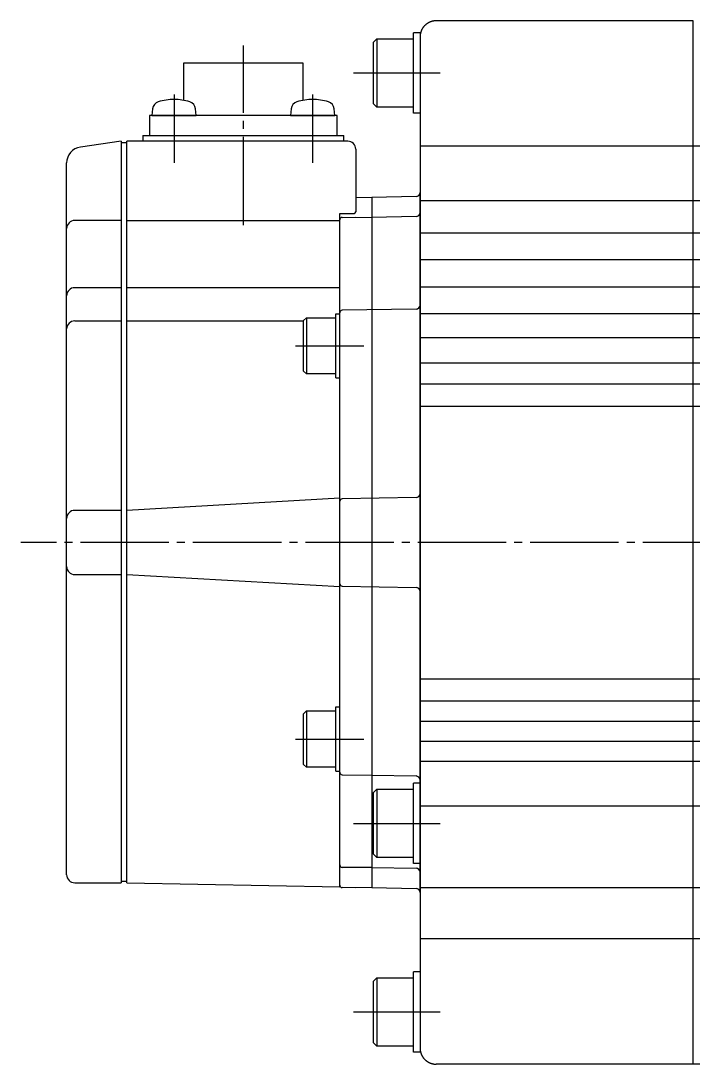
# Model space of a CAD drawing. Extents: x 0 to 671, y 0 to 384.
# Drawn here: x 205.7 to 289.4, y 198 to 328 of the extents above; entities that cross this region are included whole.
import ezdxf

# ---------------------------------------------------------------- set-up
doc = ezdxf.new("R2010")
doc.units = 0
doc.linetypes.add('DASH_CENTER', pattern=[14, 11, -1, 1, -1])
doc.layers.get('0').update_dxf_attribs({"linetype": 'CONTINUOUS'})

msp = doc.modelspace()

# ---------------------------------------------------------------- linework, layer by layer
at = {"color": 7, "linetype": 'CONTINUOUS'}
for p, q in [((289.39, 328.02), (257.39, 328.02)), ((289.39, 198.02), (289.39, 328.02)), ((254.59, 316.52), (254.59, 326.52)), ((255.39, 326.52), (254.59, 326.52)), ((255.39, 326.52), (255.39, 199.52)), ((249.99, 325.77), (249.59, 325.37)), ((249.99, 325.77), (249.59, 325.37)), ((249.59, 317.67), (249.59, 325.37)), ((249.59, 325.02), (249.59, 325.37)), ((249.99, 325.77), (249.99, 317.27)), ((249.99, 325.77), (249.99, 325.02)), ((249.99, 325.77), (254.59, 325.77)), ((249.99, 325.77), (254.59, 325.77)), ((254.59, 321.52), (254.59, 325.77)), ((254.59, 321.52), (254.59, 325.77)), ((225.99, 318.11), (225.99, 322.77)), ((225.99, 322.77), (240.79, 322.77)), ((240.79, 322.77), (240.79, 318.11)), ((254.59, 317.27), (254.59, 321.52)), ((254.59, 317.27), (254.59, 321.52)), ((255.39, 319.02), (255.39, 316.57)), ((249.59, 317.67), (249.99, 317.27)), ((249.59, 317.67), (249.99, 317.27)), ((254.59, 317.27), (249.99, 317.27)), ((254.59, 317.27), (250.39, 317.27)), ((221.69, 316.22), (221.69, 313.72)), ((245.09, 316.22), (221.69, 316.22)), ((222.08, 317.06), (222.01, 316.22)), ((222.01, 316.22), (227.51, 316.22)), ((227.51, 316.22), (227.44, 317.06)), ((239.34, 317.06), (239.27, 316.22)), ((239.27, 316.22), (244.77, 316.22)), ((244.77, 316.22), (244.7, 317.06)), ((245.09, 313.72), (245.09, 316.22)), ((255.39, 316.52), (254.59, 316.52)), ((220.89, 313.72), (245.89, 313.72)), ((220.89, 313.72), (220.89, 313.02)), ((245.89, 313.02), (245.89, 313.72)), ((218.19, 313.02), (213.11, 312.29)), ((218.19, 313.02), (218.19, 220.62)), ((218.89, 312.82), (218.19, 312.82)), ((218.89, 220.62), (218.89, 313.02)), ((246.39, 313.02), (218.89, 313.02)), ((247.39, 312.02), (247.39, 304.22)), ((361.89, 312.42), (255.39, 312.42)), ((211.39, 221.62), (211.39, 310.31)), ((247.39, 306.05), (249.39, 306.02)), ((254.9, 306.12), (249.39, 306.02)), ((249.39, 306.02), (249.39, 234.02)), ((255.39, 219.41), (255.39, 306.62)), ((255.39, 305.62), (361.89, 305.62)), ((218.19, 303.14), (212.39, 303.14)), ((218.89, 303.14), (245.39, 303.14)), ((245.39, 220.09), (245.39, 304.02)), ((245.39, 304.02), (247.19, 304.02)), ((245.68, 303.52), (247.39, 303.55)), ((247.39, 303.55), (249.39, 303.52)), ((254.9, 303.63), (249.39, 303.53)), ((255.39, 301.6), (361.89, 301.6)), ((255.39, 300.52), (255.39, 263.02)), ((255.39, 298.29), (361.89, 298.29)), ((249.39, 297.52), (249.39, 220.01)), ((218.19, 294.77), (212.39, 294.77)), ((245.39, 294.77), (218.89, 294.77)), ((255.39, 294.87), (361.89, 294.87)), ((244.89, 283.52), (244.89, 291.52)), ((244.89, 291.52), (245.39, 291.52)), ((254.9, 292.11), (245.68, 291.95)), ((255.39, 276.02), (255.39, 292.02)), ((255.39, 291.56), (361.89, 291.56)), ((212.39, 290.62), (218.19, 290.62)), ((218.89, 290.62), (240.89, 290.62)), ((241.24, 291.02), (240.89, 290.67)), ((240.89, 284.37), (240.89, 290.67)), ((241.24, 291.02), (241.24, 284.02)), ((241.24, 291.02), (244.89, 291.02)), ((255.39, 288.56), (361.89, 288.56)), ((255.39, 285.4), (361.89, 285.4)), ((240.89, 284.37), (241.24, 284.02)), ((244.89, 284.02), (241.24, 284.02)), ((244.89, 283.52), (245.39, 283.52)), ((255.39, 282.77), (361.89, 282.77)), ((255.39, 280.02), (361.89, 280.02)), ((245.39, 268.52), (218.89, 267.02)), ((254.9, 268.61), (245.68, 268.45)), ((218.19, 267.02), (212.39, 267.02)), ((255.39, 263.02), (255.39, 225.52)), ((212.39, 259.02), (218.19, 259.02)), ((218.89, 259.02), (245.39, 257.52)), ((245.68, 257.58), (254.9, 257.42)), ((255.39, 234.02), (255.39, 250.02)), ((255.39, 246.02), (357.39, 246.02)), ((255.39, 243.27), (255.39, 246.02)), ((255.39, 243.27), (357.39, 243.27)), ((255.39, 240.77), (255.39, 243.27)), ((241.24, 242.02), (240.89, 241.67)), ((241.24, 242.02), (244.89, 242.02)), ((241.24, 242.02), (241.24, 235.02)), ((244.89, 242.52), (245.39, 242.52)), ((244.89, 234.52), (244.89, 242.52)), ((240.89, 235.37), (240.89, 241.67)), ((255.39, 240.77), (357.39, 240.77)), ((255.39, 238.27), (255.39, 240.77)), ((255.39, 238.27), (357.39, 238.27)), ((255.39, 235.77), (255.39, 238.27)), ((240.89, 235.37), (241.24, 235.02)), ((255.39, 235.77), (357.39, 235.77)), ((255.39, 230.22), (255.39, 235.77)), ((244.89, 235.02), (241.24, 235.02)), ((244.89, 234.52), (245.39, 234.52)), ((245.68, 234.08), (249.39, 234.02)), ((249.39, 234.02), (254.9, 233.92)), ((249.39, 234.02), (249.39, 228.52)), ((255.39, 233.02), (254.59, 233.02)), ((254.59, 223.02), (254.59, 233.02)), ((249.99, 232.27), (249.59, 231.87)), ((249.99, 232.27), (249.59, 231.87)), ((249.59, 224.17), (249.59, 231.87)), ((249.59, 224.17), (249.59, 231.87)), ((249.99, 232.27), (249.99, 223.77)), ((249.99, 232.27), (254.59, 232.27)), ((249.99, 232.27), (249.99, 223.77)), ((249.99, 232.27), (254.59, 232.27)), ((254.59, 228.02), (254.59, 232.27)), ((254.59, 228.02), (254.59, 232.27)), ((255.39, 230.22), (357.39, 230.22)), ((254.59, 223.77), (254.59, 228.02)), ((254.59, 223.77), (254.59, 228.02)), ((255.39, 225.52), (255.39, 223.07)), ((249.59, 224.17), (249.99, 223.77)), ((249.59, 224.17), (249.99, 223.77)), ((254.59, 223.77), (249.99, 223.77)), ((254.59, 223.77), (249.99, 223.77)), ((247.39, 222.5), (245.68, 222.53)), ((249.39, 222.53), (247.39, 222.5)), ((249.39, 222.51), (254.9, 222.42)), ((255.39, 223.02), (254.59, 223.02)), ((255.39, 223.07), (255.39, 222.72)), ((212.39, 220.62), (218.19, 220.62)), ((218.19, 220.82), (218.89, 220.82)), ((218.89, 220.62), (245.39, 220.09)), ((247.39, 219.98), (245.68, 220.01)), ((249.39, 220.02), (247.39, 219.98)), ((249.39, 220.01), (254.9, 219.91)), ((255.39, 220.02), (361.89, 220.02)), ((361.89, 213.61), (255.39, 213.61)), ((254.59, 199.52), (254.59, 209.52)), ((255.39, 209.52), (254.59, 209.52)), ((249.99, 208.77), (249.59, 208.37)), ((249.99, 208.77), (249.59, 208.37)), ((249.59, 200.67), (249.59, 208.37)), ((249.59, 200.67), (249.59, 208.37)), ((249.99, 208.77), (254.59, 208.77)), ((249.99, 208.77), (249.99, 200.27)), ((249.99, 208.77), (254.59, 208.77)), ((249.99, 208.77), (249.99, 200.27)), ((254.59, 204.52), (254.59, 208.77)), ((254.59, 204.52), (254.59, 208.77)), ((254.59, 200.27), (254.59, 204.52)), ((254.59, 200.27), (254.59, 204.52)), ((249.59, 200.67), (249.99, 200.27)), ((249.59, 200.67), (249.99, 200.27)), ((254.59, 200.27), (249.99, 200.27)), ((254.59, 200.27), (249.99, 200.27)), ((255.39, 199.52), (254.59, 199.52)), ((362.89, 198.02), (257.39, 198.02))]:
    msp.add_line(p, q, dxfattribs=at)
at = {"color": 1, "linetype": 'DASH_CENTER'}
for p, q in [((233.39, 302.57), (233.39, 324.96)), ((247.09, 321.52), (257.89, 321.52)), ((224.76, 318.82), (224.76, 310.32)), ((242.02, 310.32), (242.02, 318.82)), ((239.89, 287.52), (248.39, 287.52)), ((434.12, 263.02), (205.69, 263.02)), ((239.89, 238.52), (248.39, 238.52)), ((247.09, 228.02), (257.89, 228.02)), ((247.09, 204.52), (257.89, 204.52))]:
    msp.add_line(p, q, dxfattribs=at)
at = {"color": 7, "linetype": 'CONTINUOUS'}
for points in [[(257.39, 328.02, 0), (257.37, 328.01, 0), (257.34, 328.01, 0), (257.32, 328.01, 0), (257.29, 328.01, 0), (257.27, 328.01, 0), (257.24, 328.01, 0), (257.22, 328.01, 0), (257.19, 328.01, 0), (257.17, 328, 0), (257.14, 328, 0), (257.12, 328, 0), (257.1, 327.99, 0), (257.07, 327.99, 0), (257.05, 327.99, 0), (257.02, 327.98, 0), (257, 327.98, 0), (256.98, 327.97, 0), (256.95, 327.97, 0), (256.93, 327.96, 0), (256.9, 327.96, 0), (256.88, 327.95, 0), (256.86, 327.94, 0), (256.83, 327.94, 0), (256.81, 327.93, 0), (256.79, 327.92, 0), (256.76, 327.92, 0), (256.74, 327.91, 0), (256.72, 327.9, 0), (256.69, 327.89, 0), (256.67, 327.88, 0), (256.65, 327.87, 0), (256.62, 327.86, 0), (256.6, 327.85, 0), (256.58, 327.84, 0), (256.56, 327.83, 0), (256.54, 327.82, 0), (256.51, 327.81, 0), (256.49, 327.8, 0), (256.47, 327.79, 0), (256.45, 327.78, 0), (256.43, 327.77, 0), (256.4, 327.76, 0), (256.38, 327.74, 0), (256.36, 327.73, 0), (256.34, 327.72, 0), (256.32, 327.7, 0), (256.3, 327.69, 0), (256.28, 327.68, 0), (256.26, 327.67, 0), (256.24, 327.65, 0), (256.22, 327.64, 0), (256.2, 327.62, 0), (256.18, 327.61, 0), (256.16, 327.59, 0), (256.14, 327.58, 0), (256.12, 327.56, 0), (256.1, 327.55, 0), (256.08, 327.53, 0), (256.06, 327.51, 0), (256.05, 327.5, 0), (256.03, 327.48, 0), (256.01, 327.46, 0), (255.99, 327.45, 0), (255.98, 327.43, 0), (255.96, 327.41, 0), (255.94, 327.39, 0), (255.92, 327.38, 0), (255.91, 327.36, 0), (255.89, 327.34, 0), (255.88, 327.32, 0), (255.86, 327.3, 0), (255.84, 327.28, 0), (255.83, 327.26, 0), (255.81, 327.25, 0), (255.8, 327.23, 0), (255.78, 327.21, 0), (255.77, 327.19, 0), (255.75, 327.17, 0), (255.74, 327.15, 0), (255.73, 327.13, 0), (255.71, 327.11, 0), (255.7, 327.09, 0), (255.69, 327.06, 0), (255.67, 327.04, 0), (255.66, 327.02, 0), (255.65, 327, 0), (255.64, 326.98, 0), (255.63, 326.96, 0), (255.61, 326.94, 0), (255.6, 326.92, 0), (255.59, 326.89, 0), (255.58, 326.87, 0), (255.57, 326.85, 0), (255.56, 326.83, 0), (255.55, 326.8, 0), (255.54, 326.78, 0), (255.53, 326.76, 0), (255.52, 326.74, 0), (255.51, 326.71, 0), (255.51, 326.69, 0), (255.5, 326.67, 0), (255.49, 326.64, 0), (255.48, 326.62, 0), (255.48, 326.6, 0), (255.47, 326.57, 0), (255.46, 326.55, 0), (255.46, 326.52, 0), (255.45, 326.5, 0), (255.44, 326.48, 0), (255.44, 326.45, 0), (255.43, 326.43, 0), (255.43, 326.41, 0), (255.42, 326.38, 0), (255.42, 326.36, 0), (255.41, 326.33, 0), (255.41, 326.31, 0), (255.41, 326.29, 0), (255.41, 326.26, 0), (255.4, 326.24, 0), (255.4, 326.21, 0), (255.4, 326.19, 0), (255.4, 326.16, 0), (255.39, 326.14, 0), (255.39, 326.11, 0), (255.39, 326.09, 0), (255.39, 326.06, 0), (255.39, 326.04, 0), (255.39, 326.02, 0)], [(255.39, 200.02, 0), (255.39, 199.99, 0), (255.39, 199.97, 0), (255.39, 199.94, 0), (255.39, 199.92, 0), (255.39, 199.89, 0), (255.4, 199.87, 0), (255.4, 199.84, 0), (255.4, 199.82, 0), (255.4, 199.79, 0), (255.41, 199.77, 0), (255.41, 199.75, 0), (255.41, 199.72, 0), (255.41, 199.7, 0), (255.42, 199.67, 0), (255.42, 199.65, 0), (255.43, 199.63, 0), (255.43, 199.6, 0), (255.44, 199.58, 0), (255.44, 199.55, 0), (255.45, 199.53, 0), (255.46, 199.51, 0), (255.46, 199.48, 0), (255.47, 199.46, 0), (255.48, 199.44, 0), (255.48, 199.41, 0), (255.49, 199.39, 0), (255.5, 199.37, 0), (255.51, 199.34, 0), (255.51, 199.32, 0), (255.52, 199.3, 0), (255.53, 199.27, 0), (255.54, 199.25, 0), (255.55, 199.23, 0), (255.56, 199.21, 0), (255.57, 199.18, 0), (255.58, 199.16, 0), (255.59, 199.14, 0), (255.6, 199.12, 0), (255.61, 199.09, 0), (255.63, 199.07, 0), (255.64, 199.05, 0), (255.65, 199.03, 0), (255.66, 199.01, 0), (255.67, 198.99, 0), (255.69, 198.97, 0), (255.7, 198.95, 0), (255.71, 198.93, 0), (255.73, 198.91, 0), (255.74, 198.88, 0), (255.75, 198.86, 0), (255.77, 198.84, 0), (255.78, 198.82, 0), (255.8, 198.81, 0), (255.81, 198.78, 0), (255.83, 198.77, 0), (255.84, 198.75, 0), (255.86, 198.73, 0), (255.88, 198.71, 0), (255.89, 198.69, 0), (255.91, 198.67, 0), (255.92, 198.66, 0), (255.94, 198.64, 0), (255.96, 198.62, 0), (255.98, 198.6, 0), (255.99, 198.58, 0), (256.01, 198.57, 0), (256.03, 198.55, 0), (256.05, 198.53, 0), (256.06, 198.52, 0), (256.08, 198.5, 0), (256.1, 198.49, 0), (256.12, 198.47, 0), (256.14, 198.45, 0), (256.16, 198.44, 0), (256.18, 198.42, 0), (256.2, 198.41, 0), (256.22, 198.4, 0), (256.24, 198.38, 0), (256.26, 198.37, 0), (256.28, 198.35, 0), (256.3, 198.34, 0), (256.32, 198.33, 0), (256.34, 198.31, 0), (256.36, 198.3, 0), (256.38, 198.29, 0), (256.4, 198.28, 0), (256.43, 198.26, 0), (256.45, 198.25, 0), (256.47, 198.24, 0), (256.49, 198.23, 0), (256.51, 198.22, 0), (256.54, 198.21, 0), (256.56, 198.2, 0), (256.58, 198.19, 0), (256.6, 198.18, 0), (256.62, 198.17, 0), (256.65, 198.16, 0), (256.67, 198.15, 0), (256.69, 198.14, 0), (256.72, 198.13, 0), (256.74, 198.12, 0), (256.76, 198.12, 0), (256.79, 198.11, 0), (256.81, 198.1, 0), (256.83, 198.09, 0), (256.86, 198.09, 0), (256.88, 198.08, 0), (256.9, 198.08, 0), (256.93, 198.07, 0), (256.95, 198.06, 0), (256.98, 198.06, 0), (257, 198.05, 0), (257.02, 198.05, 0), (257.05, 198.04, 0), (257.07, 198.04, 0), (257.1, 198.04, 0), (257.12, 198.03, 0), (257.14, 198.03, 0), (257.17, 198.03, 0), (257.19, 198.03, 0), (257.22, 198.02, 0), (257.24, 198.02, 0), (257.27, 198.02, 0), (257.29, 198.02, 0), (257.32, 198.02, 0), (257.34, 198.02, 0), (257.37, 198.02, 0), (257.39, 198.02, 0)]]:
    msp.add_polyline3d(points, dxfattribs=at)
for centre, radius, start, end in [((223.08, 316.98), 1, 106.257, 175), ((224.76, 311.22), 7, 90, 106.257), ((224.76, 311.22), 7, 73.743, 90), ((226.44, 316.98), 1, 5, 73.743), ((240.34, 316.98), 1, 106.257, 175), ((242.02, 311.22), 7, 90, 106.257), ((242.02, 311.22), 7, 73.743, 90), ((243.7, 316.98), 1, 5, 73.743), ((213.39, 310.31), 2, 98.1301, 180), ((246.39, 312.02), 1, 0, 90), ((254.89, 306.62), 0.5, 271, 0), ((247.19, 304.22), 0.2, 270, 0), ((212.39, 302.14), 1, 90, 180), ((245.69, 303.22), 0.3, 91, 180), ((254.89, 304.13), 0.5, 271, 0), ((212.39, 293.77), 1, 90, 180), ((254.89, 292.61), 0.5, 271, 0), ((245.69, 291.65), 0.3, 91, 180), ((212.39, 289.62), 1, 90, 180), ((254.89, 269.11), 0.5, 271, 0), ((245.69, 268.15), 0.3, 91, 180), ((212.39, 266.02), 1, 90, 180), ((212.39, 260.02), 1, 180, 270), ((245.69, 257.88), 0.3, 180, 269), ((254.89, 256.92), 0.5, 0, 89), ((245.69, 234.38), 0.3, 180, 269), ((254.89, 233.42), 0.5, 360, 89), ((245.69, 222.83), 0.3, 180, 269), ((254.89, 221.92), 0.5, 360, 89), ((212.39, 221.62), 1, 180, 270), ((245.69, 220.31), 0.3, 180, 269), ((254.89, 219.41), 0.5, 0, 89)]:
    msp.add_arc(centre, radius, start, end, dxfattribs=at)

doc.saveas('drawing.dxf')
